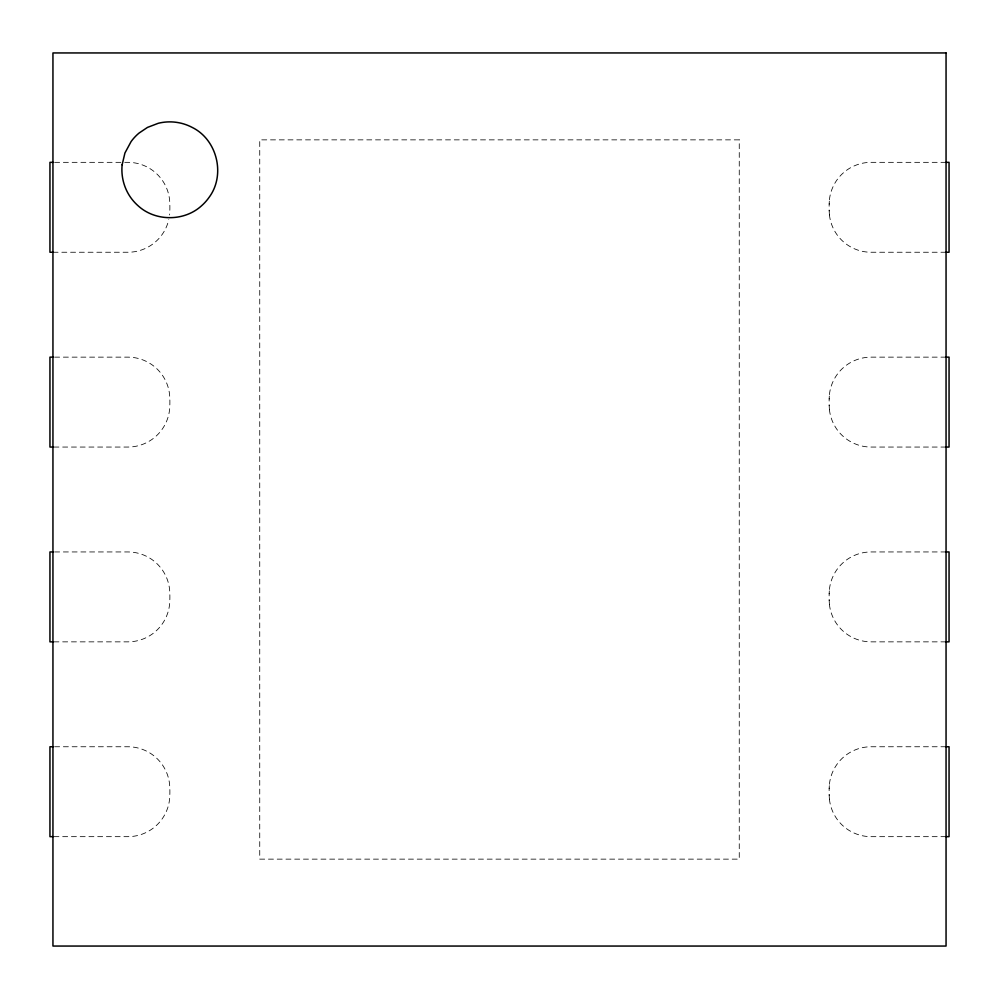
<?xml version="1.0" encoding="UTF-8"?>
<svg xmlns="http://www.w3.org/2000/svg" width="999" height="999" viewBox="0 0 999 999"><rect width="100%" height="100%" fill="white"/><g stroke="black" fill="none" stroke-linecap="round" stroke-linejoin="round"><path stroke-width="0.75" stroke-dasharray="5 3.75" d="M54.62 162.338L123.202 162.338M124.75 162.338L127.872 162.338A41.958 41.958 0 0 1 169.568 199.6A95.367 95.367 0 0 1 169.83 210.29A41.958 41.958 0 0 1 169.568 214.985M945.928 162.338L871.128 162.338A41.958 41.958 0 0 0 829.17 204.296M53.072 252.248L127.872 252.248A41.958 41.958 0 0 0 168.781 219.63M945.928 252.248L871.128 252.248A41.958 41.958 0 0 1 829.17 210.29M54.62 357.142L127.872 357.142A41.958 41.958 0 0 1 169.568 394.405A95.367 95.367 0 0 1 169.83 405.094A41.958 41.958 0 0 1 127.872 447.053L53.072 447.053M945.928 357.142L871.128 357.142A41.958 41.958 0 0 0 829.17 399.101M945.928 447.053L871.128 447.053A41.958 41.958 0 0 1 829.17 405.094M54.62 551.947L127.872 551.947A41.958 41.958 0 0 1 169.568 589.21A95.367 95.367 0 0 1 169.83 599.899A41.958 41.958 0 0 1 127.872 641.857L53.072 641.857M945.928 551.947L871.128 551.947A41.958 41.958 0 0 0 829.17 593.906M945.928 641.857L871.128 641.857A41.958 41.958 0 0 1 829.17 599.899M54.62 746.753L127.872 746.753A41.958 41.958 0 0 1 169.568 784.015A95.367 95.367 0 0 1 169.83 794.704A41.958 41.958 0 0 1 127.872 836.663L53.072 836.663M945.928 746.753L871.128 746.753A41.958 41.958 0 0 0 829.17 788.711M945.928 836.663L871.128 836.663A41.958 41.958 0 0 1 829.17 794.704M829.432 604.595A95.405 95.405 0 0 1 829.432 589.21M829.432 799.4A95.405 95.405 0 0 1 829.432 784.015M829.432 409.79A95.405 95.405 0 0 1 829.432 394.405M829.432 214.985A95.405 95.405 0 0 1 829.432 199.6M739.26 139.86L259.74 139.86L259.74 859.14L739.26 859.14L739.26 139.86"/><path stroke-width="1.5" d="M53.072 162.338L49.95 162.338L49.95 252.248L53.072 252.248M945.928 162.338L949.05 162.338L949.05 252.248L945.928 252.248M53.072 357.142L49.95 357.142L49.95 447.053L53.072 447.053M945.928 357.142L949.05 357.142L949.05 447.053L945.928 447.053M53.072 551.947L49.95 551.947L49.95 641.857L53.072 641.857M945.928 551.947L949.05 551.947L949.05 641.857L945.928 641.857M53.072 746.753L49.95 746.753L49.95 836.663L53.072 836.663M945.928 746.753L949.05 746.753L949.05 836.663L945.928 836.663M122.14 164.798C120.966 176.186 123.976 187.912 130.532 197.303A48.402 48.402 0 0 0 138.287 205.944C155.594 221.641 184.278 221.553 201.523 205.806A48.402 48.402 0 0 0 209.203 197.203C225.637 174.912 217.245 139.947 192.47 127.56A48.389 48.389 0 0 0 181.731 123.376L180.357 123.052A47.89 47.89 0 0 0 158.304 123.277L147.477 127.41L139.048 133.067A47.515 47.515 0 0 0 131.094 141.571L124.937 152.984L122.14 164.798M946.053 52.947L52.947 52.947L52.947 946.053L946.053 946.053L946.053 52.947"/></g></svg>
